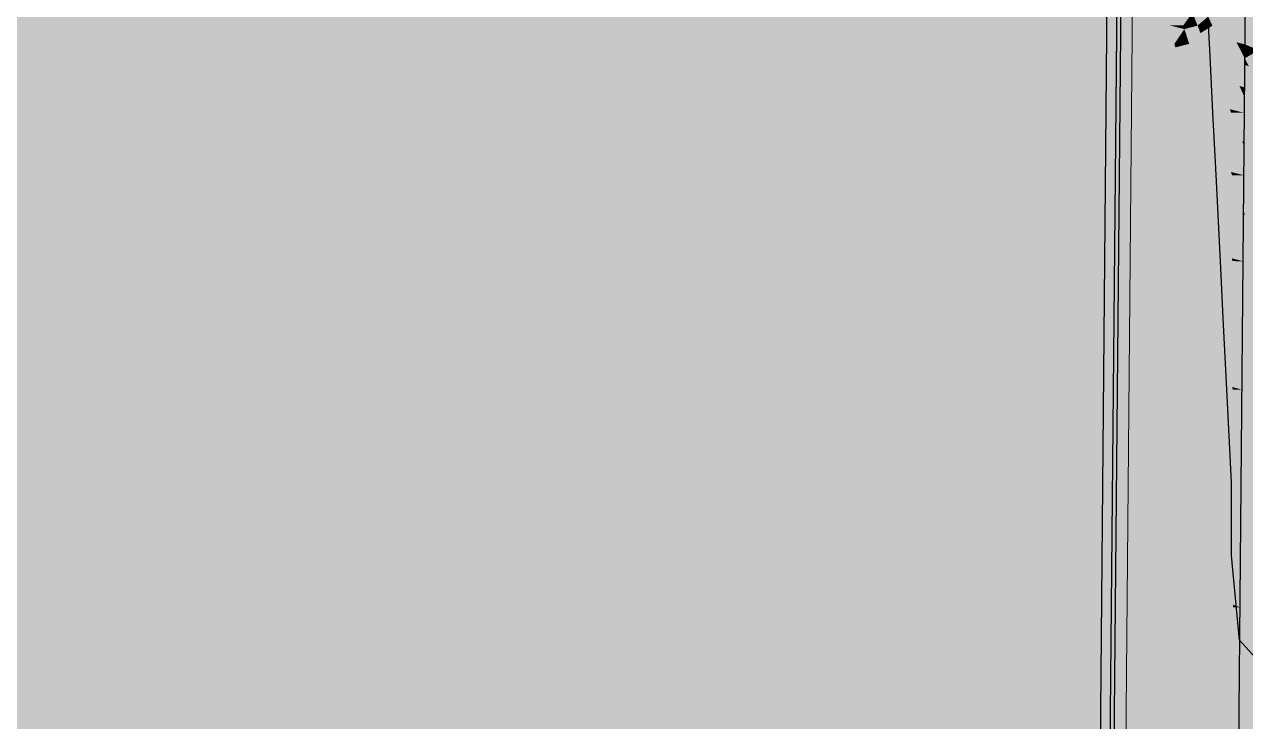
# Model space of a CAD drawing. Header units: millimetres. Extents: x 340454 to 342791, y 6993867 to 6995092.
# Drawn here: x 340814.656 to 340815.74, y 6994533.711 to 6994534.33 of the extents above; entities that cross this region are included whole.
import ezdxf

# ---------------------------------------------------------------- set-up
doc = ezdxf.new("R2010")
doc.units = ezdxf.units.MM
doc.header["$LTSCALE"] = 10
for name, color, linetype in [('A-MODELAGEM', 7, 'Continuous'), ('F-HZ-CORREDOR-FEAT', 2, 'Continuous'), ('Lotes', 7, 'Continuous'), ('T-HM-CURVA_INTERMEDIARIA', 45, 'Continuous'), ('TRAMA', 7, 'Continuous'), ('URB-Calçadas', 2, 'Continuous'), ('URB-Quadras', 3, 'Continuous')]:
    doc.layers.add(name, color=color, linetype=linetype)
doc.layers.add('LOTES OK', color=7, linetype='Continuous', lineweight=0)

msp = doc.modelspace()

# ---------------------------------------------------------------- hatches: boundary and pattern name
at = {"layer": 'TRAMA'}
h = msp.add_hatch(dxfattribs=at)
h.set_pattern_fill('MUDST', color=253, scale=0.04)
h.set_pattern_definition([(0, (337861.49948, 6993200.84802), (0.508, 0.254), [0.254, -0.254, 0, -0.254, 0, -0.254])])
edge = h.paths.add_edge_path()
edge.add_line((340812.2676, 6994549.5069), (340810.7556, 6994549.5069))
edge.add_line((340810.7556, 6994549.5069), (340818.8346, 6994540.2017))
edge.add_line((340818.8346, 6994540.2017), (340833.6341, 6994553.8488))
edge.add_arc((340833.3161, 6994554.3155), 0.5648, 232.744, 304.2724, ccw=False)
edge.add_line((340832.9742, 6994553.866), (340824.8278, 6994546.354))
edge.add_arc((340824.2678, 6994546.2808), 0.5648, 0, 7.4479, ccw=False)
edge.add_arc((340824.2678, 6994546.2808), 0.5648, 257.9123, 360, ccw=False)
edge.add_line((340824.1495, 6994545.7285), (340822.842, 6994544.5228))
edge.add_line((340822.842, 6994544.5228), (340822.8432, 6994544.5215))
edge.add_line((340822.8432, 6994544.5215), (340822.8151, 6994544.4948))
edge.add_line((340822.8151, 6994544.4948), (340822.8134, 6994544.4965))
edge.add_line((340822.8134, 6994544.4965), (340819.611, 6994541.5434))
edge.add_line((340819.611, 6994541.5434), (340812.2676, 6994549.5069))
edge = h.paths.add_edge_path()
edge.add_line((340810.7556, 6994549.5069), (340808.69, 6994549.5069))
edge.add_line((340808.69, 6994549.5069), (340809.0568, 6994532.6337))
edge.add_arc((340801.68, 6994549.8563), 18.7359, 293.18645, 310.88983)
edge.add_line((340813.9447, 6994535.6925), (340818.8346, 6994540.2017))
edge.add_line((340818.8346, 6994540.2017), (340810.7556, 6994549.5069))
edge = h.paths.add_edge_path(flags=16)
edge.add_arc((340817.0264, 6994539.5303), 0.5648, 0, 360)
h.paths.add_polyline_path([(340812.0309, 6994540.222), (340812.0411, 6994540.0435), (340812.0474, 6994540.0439), (340812.0493, 6994540.0103), (340812.0515, 6994539.971), (340812.0538, 6994539.9318), (340812.056, 6994539.8925), (340812.0583, 6994539.8532), (340812.0605, 6994539.8139), (340812.0628, 6994539.7747), (340812.0475, 6994539.7738), (340810.6688, 6994539.6947), (340810.6668, 6994539.7283), (340810.6646, 6994539.7676), (340810.6623, 6994539.8068), (340810.6601, 6994539.8461), (340810.6578, 6994539.8854), (340810.6556, 6994539.9247), (340810.6533, 6994539.9639), (340810.6493, 6994540.1428), (340810.6558, 6994540.1432), (340810.6881, 6994540.145), (340811.9924, 6994540.2152), (340811.9921, 6994540.2198)], flags=16)
h.paths.add_polyline_path([(340812.0295, 6994540.1327), (340812.0288, 6994540.1327), (340810.6609, 6994540.0542), (340810.6578, 6994540.108), (340812.0264, 6994540.1865)], flags=0)
edge = h.paths.add_edge_path(flags=16)
edge.add_arc((340817.0264, 6994539.5303), 0.5148, 0, 360)
h.paths.add_polyline_path([(340810.0959, 6994539.3247), (340810.0911, 6994539.3102), (340809.6564, 6994537.9994), (340809.6245, 6994538.01), (340809.5871, 6994538.0224), (340809.5498, 6994538.0348), (340809.5124, 6994538.0471), (340809.4751, 6994538.0595), (340809.4378, 6994538.0719), (340809.4004, 6994538.0843), (340809.2327, 6994538.1465), (340809.2449, 6994538.1834), (340809.6605, 6994539.4216), (340809.6561, 6994539.4231), (340809.6683, 6994539.46), (340809.838, 6994539.4037), (340809.84, 6994539.4096), (340809.8719, 6994539.399), (340809.9093, 6994539.3867), (340809.9466, 6994539.3743), (340809.9839, 6994539.3619), (340810.0213, 6994539.3495), (340810.0586, 6994539.3371)], flags=16)
h.paths.add_polyline_path([(340809.7508, 6994539.4258), (340809.3193, 6994538.1246), (340809.2682, 6994538.1416), (340809.6997, 6994539.4427)], flags=0)
h.paths.add_polyline_path([(340808.6036, 6994553.4803), (340808.637, 6994551.9471), (340810.7556, 6994549.5069), (340812.2676, 6994549.5069)])
h.paths.add_polyline_path([(340808.637, 6994551.9471), (340808.69, 6994549.5069), (340810.7556, 6994549.5069)], flags=17)
h.paths.add_polyline_path([(340830.4735, 6994551.8362), (340830.923, 6994551.3488), (340832.7043, 6994552.9914), (340832.2548, 6994553.4788)], flags=17)
h.paths.add_polyline_path([(340818.7637, 6994543.7578), (340820.9961, 6994541.3369), (340822.7774, 6994542.9795), (340820.545, 6994545.4004)], flags=17)
h.paths.add_polyline_path([(340814.2743, 6994536.8985), (340814.7238, 6994536.411), (340816.5051, 6994538.0536), (340816.0556, 6994538.5411)], flags=16)
h.paths.add_polyline_path([(340811.5195, 6994542.5796), (340817.1939, 6994542.394), (340813.2573, 6994542.5863), (340807.5399, 6994542.5863)])

# ---------------------------------------------------------------- linework, layer by layer
at = {"layer": 'A-MODELAGEM', "color": 11, "linetype": 'Continuous', "lineweight": -3}
for points in [[(340814.3251, 6994536.0628), (340812.8006, 6994533.4843), (340814.9601, 6994535.3128)], [(340815.6168, 6994534.5373), (340814.9601, 6994535.3128), (340812.8006, 6994533.4843)], [(340815.6168, 6994534.5373), (340817.8985, 6994533.6575), (340816.4115, 6994535.2701)], [(340815.6168, 6994534.5373), (340812.8006, 6994533.4843), (340813.4336, 6994532.6888)], [(340815.6168, 6994534.5373), (340813.4336, 6994532.6888), (340813.551, 6994532.5882)], [(340815.6168, 6994534.5373), (340813.551, 6994532.5882), (340813.6733, 6994532.4953)], [(340815.6168, 6994534.5373), (340813.6733, 6994532.4953), (340813.8001, 6994532.4104)], [(340815.6168, 6994534.5373), (340813.8001, 6994532.4104), (340813.9306, 6994532.3336)], [(340815.6168, 6994534.5373), (340813.9306, 6994532.3336), (340814.0644, 6994532.2651)], [(340815.6168, 6994534.5373), (340814.0644, 6994532.2651), (340814.1857, 6994532.2115)], [(340815.6168, 6994534.5373), (340814.1857, 6994532.2115), (340814.2009, 6994532.205)], [(340815.6168, 6994534.5373), (340814.2009, 6994532.205), (340814.3405, 6994532.155)], [(340815.6168, 6994534.5373), (340814.3405, 6994532.155), (340814.4815, 6994532.1137)], [(340815.6168, 6994534.5373), (340814.4815, 6994532.1137), (340814.6234, 6994532.0809)], [(340815.6168, 6994534.5373), (340814.6234, 6994532.0809), (340814.7656, 6994532.0564)], [(340815.6168, 6994534.5373), (340814.7656, 6994532.0564), (340814.9075, 6994532.0401)], [(340815.6168, 6994534.5373), (340814.9075, 6994532.0401), (340815.0486, 6994532.0317)], [(340815.6168, 6994534.5373), (340815.0486, 6994532.0317), (340815.1886, 6994532.0308)], [(340815.6168, 6994534.5373), (340815.1886, 6994532.0308), (340815.3269, 6994532.0373)], [(340815.6168, 6994534.5373), (340815.3269, 6994532.0373), (340815.4633, 6994532.0508)], [(340815.6168, 6994534.5373), (340815.4633, 6994532.0508), (340815.5973, 6994532.0711)], [(340815.6168, 6994534.5373), (340815.5973, 6994532.0711), (340815.7288, 6994532.0977)], [(340815.6168, 6994534.5373), (340817.0443, 6994532.8117), (340817.1295, 6994532.8968)], [(340815.6168, 6994534.5373), (340817.1295, 6994532.8968), (340817.8985, 6994533.6575)], [(340815.6168, 6994534.5373), (340816.9551, 6994532.7299), (340817.0443, 6994532.8117)], [(340815.6168, 6994534.5373), (340816.8621, 6994532.6514), (340816.9551, 6994532.7299)], [(340815.6168, 6994534.5373), (340816.7652, 6994532.5764), (340816.8621, 6994532.6514)], [(340815.6168, 6994534.5373), (340816.6645, 6994532.5052), (340816.7652, 6994532.5764)], [(340815.6168, 6994534.5373), (340816.5601, 6994532.4379), (340816.6645, 6994532.5052)], [(340815.6168, 6994534.5373), (340816.4518, 6994532.3748), (340816.5601, 6994532.4379)], [(340815.6168, 6994534.5373), (340816.3399, 6994532.3161), (340816.4518, 6994532.3748)], [(340815.6168, 6994534.5373), (340816.2244, 6994532.262), (340816.3399, 6994532.3161)], [(340815.6168, 6994534.5373), (340816.1054, 6994532.2128), (340816.2244, 6994532.262)], [(340815.6168, 6994534.5373), (340815.983, 6994532.1688), (340816.1054, 6994532.2128)], [(340815.6168, 6994534.5373), (340815.8574, 6994532.1304), (340815.983, 6994532.1688)], [(340815.6168, 6994534.5373), (340815.7288, 6994532.0977), (340815.8574, 6994532.1304)], [(340815.6845, 6994534.3292), (340815.6797, 6994534.3441), (340815.6723, 6994534.3293)], [(340815.6927, 6994534.3407), (340815.6797, 6994534.3441), (340815.6845, 6994534.3292)], [(340815.6972, 6994534.3291), (340815.6927, 6994534.3407), (340815.6845, 6994534.3292)], [(340815.7067, 6994534.3371), (340815.6927, 6994534.3407), (340815.6972, 6994534.3291)], [(340815.7104, 6994534.329), (340815.7067, 6994534.3371), (340815.6972, 6994534.3291)], [(340815.722, 6994534.3332), (340815.7067, 6994534.3371), (340815.7104, 6994534.329)], [(340815.7389, 6994534.3288), (340815.7302, 6994534.3436), (340815.722, 6994534.3332)], [(340815.7389, 6994534.3288), (340815.7395, 6994534.3435), (340815.7302, 6994534.3436)], [(340815.7394, 6994534.3287), (340815.7395, 6994534.3435), (340815.7389, 6994534.3288)], [(340815.7394, 6994534.3287), (340815.7467, 6994534.3405), (340815.7395, 6994534.3435)], [(340815.7603, 6994534.32), (340815.7467, 6994534.3405), (340815.7394, 6994534.3287)], [(340815.6767, 6994534.313), (340815.6723, 6994534.3293), (340815.6639, 6994534.3131)], [(340815.6856, 6994534.326), (340815.6723, 6994534.3293), (340815.6767, 6994534.313)], [(340815.6856, 6994534.326), (340815.6845, 6994534.3292), (340815.6723, 6994534.3293)], [(340815.6898, 6994534.3129), (340815.6856, 6994534.326), (340815.6767, 6994534.313)], [(340815.6972, 6994534.3291), (340815.6845, 6994534.3292), (340815.6856, 6994534.326)], [(340815.6998, 6994534.3224), (340815.6972, 6994534.3291), (340815.6856, 6994534.326)], [(340815.6998, 6994534.3224), (340815.6856, 6994534.326), (340815.6898, 6994534.3129)], [(340815.7104, 6994534.329), (340815.6972, 6994534.3291), (340815.6998, 6994534.3224)], [(340815.7151, 6994534.3185), (340815.7104, 6994534.329), (340815.6998, 6994534.3224)], [(340815.7243, 6994534.3288), (340815.722, 6994534.3332), (340815.7104, 6994534.329)], [(340815.7243, 6994534.3288), (340815.7104, 6994534.329), (340815.7151, 6994534.3185)], [(340815.7317, 6994534.3143), (340815.7243, 6994534.3288), (340815.7151, 6994534.3185)], [(340815.7389, 6994534.3288), (340815.722, 6994534.3332), (340815.7243, 6994534.3288)], [(340815.7394, 6994534.328), (340815.7243, 6994534.3288), (340815.7317, 6994534.3143)], [(340815.7389, 6994534.3287), (340815.7389, 6994534.3288), (340815.7243, 6994534.3288)], [(340815.7394, 6994534.328), (340815.7389, 6994534.3287), (340815.7243, 6994534.3288)], [(340815.7392, 6994534.3124), (340815.7394, 6994534.328), (340815.7317, 6994534.3143)], [(340815.7394, 6994534.3287), (340815.7389, 6994534.3288), (340815.7389, 6994534.3287)], [(340815.7394, 6994534.328), (340815.7394, 6994534.3287), (340815.7389, 6994534.3287)], [(340815.7515, 6994534.3073), (340815.7394, 6994534.328), (340815.7392, 6994534.3124)], [(340815.7603, 6994534.32), (340815.7394, 6994534.3287), (340815.7394, 6994534.328)], [(340815.7515, 6994534.3073), (340815.7603, 6994534.32), (340815.7394, 6994534.328)], [(340815.7035, 6994534.3127), (340815.6998, 6994534.3224), (340815.6898, 6994534.3129)], [(340815.7151, 6994534.3185), (340815.6998, 6994534.3224), (340815.7035, 6994534.3127)], [(340815.7177, 6994534.3126), (340815.7151, 6994534.3185), (340815.7035, 6994534.3127)], [(340815.7317, 6994534.3143), (340815.7151, 6994534.3185), (340815.7177, 6994534.3126)], [(340815.6677, 6994534.2951), (340815.6639, 6994534.3131), (340815.6542, 6994534.2952)], [(340815.6775, 6994534.3097), (340815.6639, 6994534.3131), (340815.6677, 6994534.2951)], [(340815.6775, 6994534.3097), (340815.6767, 6994534.313), (340815.6639, 6994534.3131)], [(340815.6815, 6994534.2949), (340815.6775, 6994534.3097), (340815.6677, 6994534.2951)], [(340815.6898, 6994534.3129), (340815.6767, 6994534.313), (340815.6775, 6994534.3097)], [(340815.692, 6994534.3061), (340815.6898, 6994534.3129), (340815.6775, 6994534.3097)], [(340815.692, 6994534.3061), (340815.6775, 6994534.3097), (340815.6815, 6994534.2949)], [(340815.6957, 6994534.2948), (340815.692, 6994534.3061), (340815.6815, 6994534.2949)], [(340815.7035, 6994534.3127), (340815.6898, 6994534.3129), (340815.692, 6994534.3061)], [(340815.7075, 6994534.3023), (340815.7035, 6994534.3127), (340815.692, 6994534.3061)], [(340815.7075, 6994534.3023), (340815.692, 6994534.3061), (340815.6957, 6994534.2948)], [(340815.7177, 6994534.3126), (340815.7035, 6994534.3127), (340815.7075, 6994534.3023)], [(340815.7242, 6994534.2981), (340815.7177, 6994534.3126), (340815.7075, 6994534.3023)], [(340815.7327, 6994534.3125), (340815.7317, 6994534.3143), (340815.7177, 6994534.3126)], [(340815.7327, 6994534.3125), (340815.7177, 6994534.3126), (340815.7242, 6994534.2981)], [(340815.7391, 6994534.3), (340815.7327, 6994534.3125), (340815.7242, 6994534.2981)], [(340815.7392, 6994534.3124), (340815.7317, 6994534.3143), (340815.7327, 6994534.3125)], [(340815.7391, 6994534.3), (340815.7392, 6994534.3124), (340815.7327, 6994534.3125)], [(340815.7515, 6994534.3073), (340815.7392, 6994534.3124), (340815.7391, 6994534.3)], [(340815.7428, 6994534.2929), (340815.7515, 6994534.3073), (340815.7391, 6994534.3)], [(340815.6573, 6994534.2751), (340815.6542, 6994534.2952), (340815.643, 6994534.2752)], [(340815.6684, 6994534.2917), (340815.6542, 6994534.2952), (340815.6573, 6994534.2751)], [(340815.6684, 6994534.2917), (340815.6677, 6994534.2951), (340815.6542, 6994534.2952)], [(340815.6815, 6994534.2949), (340815.6677, 6994534.2951), (340815.6684, 6994534.2917)], [(340815.6833, 6994534.288), (340815.6815, 6994534.2949), (340815.6684, 6994534.2917)], [(340815.6957, 6994534.2948), (340815.6815, 6994534.2949), (340815.6833, 6994534.288)], [(340815.6992, 6994534.2841), (340815.6957, 6994534.2948), (340815.6833, 6994534.288)], [(340815.7105, 6994534.2947), (340815.7075, 6994534.3023), (340815.6957, 6994534.2948)], [(340815.7105, 6994534.2947), (340815.6957, 6994534.2948), (340815.6992, 6994534.2841)], [(340815.7161, 6994534.2799), (340815.7105, 6994534.2947), (340815.6992, 6994534.2841)], [(340815.7242, 6994534.2981), (340815.7075, 6994534.3023), (340815.7105, 6994534.2947)], [(340815.7258, 6994534.2945), (340815.7242, 6994534.2981), (340815.7105, 6994534.2947)], [(340815.7258, 6994534.2945), (340815.7105, 6994534.2947), (340815.7161, 6994534.2799)], [(340815.7344, 6994534.2754), (340815.7258, 6994534.2945), (340815.7161, 6994534.2799)], [(340815.7391, 6994534.2944), (340815.7391, 6994534.3), (340815.7242, 6994534.2981)], [(340815.7391, 6994534.2944), (340815.7242, 6994534.2981), (340815.7258, 6994534.2945)], [(340815.7344, 6994534.2754), (340815.7391, 6994534.2944), (340815.7258, 6994534.2945)], [(340815.7389, 6994534.2743), (340815.7391, 6994534.2944), (340815.7344, 6994534.2754)], [(340815.7389, 6994534.2743), (340815.7428, 6994534.2929), (340815.7391, 6994534.2944)], [(340815.7428, 6994534.2929), (340815.7391, 6994534.3), (340815.7391, 6994534.2944)], [(340815.6719, 6994534.275), (340815.6684, 6994534.2917), (340815.6573, 6994534.2751)], [(340815.6833, 6994534.288), (340815.6684, 6994534.2917), (340815.6719, 6994534.275)], [(340815.6869, 6994534.2748), (340815.6833, 6994534.288), (340815.6719, 6994534.275)], [(340815.6992, 6994534.2841), (340815.6833, 6994534.288), (340815.6869, 6994534.2748)], [(340815.7023, 6994534.2747), (340815.6992, 6994534.2841), (340815.6869, 6994534.2748)], [(340815.7161, 6994534.2799), (340815.6992, 6994534.2841), (340815.7023, 6994534.2747)], [(340815.756, 6994534.2673), (340815.7428, 6994534.2929), (340815.7389, 6994534.2743)], [(340815.6452, 6994534.2526), (340815.643, 6994534.2752), (340815.6298, 6994534.2527)], [(340815.6579, 6994534.2716), (340815.643, 6994534.2752), (340815.6452, 6994534.2526)], [(340815.6579, 6994534.2716), (340815.6573, 6994534.2751), (340815.643, 6994534.2752)], [(340815.6608, 6994534.2524), (340815.6579, 6994534.2716), (340815.6452, 6994534.2526)], [(340815.6719, 6994534.275), (340815.6573, 6994534.2751), (340815.6579, 6994534.2716)], [(340815.6734, 6994534.2677), (340815.6719, 6994534.275), (340815.6579, 6994534.2716)], [(340815.6734, 6994534.2677), (340815.6579, 6994534.2716), (340815.6608, 6994534.2524)], [(340815.6869, 6994534.2748), (340815.6719, 6994534.275), (340815.6734, 6994534.2677)], [(340815.6898, 6994534.2637), (340815.6869, 6994534.2748), (340815.6734, 6994534.2677)], [(340815.7023, 6994534.2747), (340815.6869, 6994534.2748), (340815.6898, 6994534.2637)], [(340815.7072, 6994534.2595), (340815.7023, 6994534.2747), (340815.6898, 6994534.2637)], [(340815.7182, 6994534.2745), (340815.7161, 6994534.2799), (340815.7023, 6994534.2747)], [(340815.7182, 6994534.2745), (340815.7023, 6994534.2747), (340815.7072, 6994534.2595)], [(340815.7258, 6994534.2549), (340815.7182, 6994534.2745), (340815.7072, 6994534.2595)], [(340815.7344, 6994534.2754), (340815.7161, 6994534.2799), (340815.7182, 6994534.2745)], [(340815.7349, 6994534.2744), (340815.7344, 6994534.2754), (340815.7182, 6994534.2745)], [(340815.7349, 6994534.2744), (340815.7182, 6994534.2745), (340815.7258, 6994534.2549)], [(340815.7388, 6994534.2657), (340815.7349, 6994534.2744), (340815.7258, 6994534.2549)], [(340815.7389, 6994534.2743), (340815.7344, 6994534.2754), (340815.7349, 6994534.2744)], [(340815.7388, 6994534.2657), (340815.7389, 6994534.2743), (340815.7349, 6994534.2744)], [(340815.756, 6994534.2673), (340815.7389, 6994534.2743), (340815.7388, 6994534.2657)], [(340815.6767, 6994534.2523), (340815.6734, 6994534.2677), (340815.6608, 6994534.2524)], [(340815.6898, 6994534.2637), (340815.6734, 6994534.2677), (340815.6767, 6994534.2523)], [(340815.6929, 6994534.2522), (340815.6898, 6994534.2637), (340815.6767, 6994534.2523)], [(340815.7072, 6994534.2595), (340815.6898, 6994534.2637), (340815.6929, 6994534.2522)], [(340815.7387, 6994534.2517), (340815.7388, 6994534.2657), (340815.7258, 6994534.2549)], [(340815.7465, 6994534.2485), (340815.7388, 6994534.2657), (340815.7387, 6994534.2517)], [(340815.7465, 6994534.2485), (340815.756, 6994534.2673), (340815.7388, 6994534.2657)], [(340815.631, 6994534.227), (340815.6298, 6994534.2527), (340815.6143, 6994534.2271)], [(340815.6456, 6994534.2488), (340815.6298, 6994534.2527), (340815.631, 6994534.227)], [(340815.6456, 6994534.2488), (340815.6452, 6994534.2526), (340815.6298, 6994534.2527)], [(340815.6608, 6994534.2524), (340815.6452, 6994534.2526), (340815.6456, 6994534.2488)], [(340815.662, 6994534.2448), (340815.6608, 6994534.2524), (340815.6456, 6994534.2488)], [(340815.6767, 6994534.2523), (340815.6608, 6994534.2524), (340815.662, 6994534.2448)], [(340815.6791, 6994534.2406), (340815.6767, 6994534.2523), (340815.662, 6994534.2448)], [(340815.6929, 6994534.2522), (340815.6767, 6994534.2523), (340815.6791, 6994534.2406)], [(340815.6972, 6994534.2361), (340815.6929, 6994534.2522), (340815.6791, 6994534.2406)], [(340815.7097, 6994534.252), (340815.7072, 6994534.2595), (340815.6929, 6994534.2522)], [(340815.7097, 6994534.252), (340815.6929, 6994534.2522), (340815.6972, 6994534.2361)], [(340815.7164, 6994534.2314), (340815.7097, 6994534.252), (340815.6972, 6994534.2361)], [(340815.7258, 6994534.2549), (340815.7072, 6994534.2595), (340815.7097, 6994534.252)], [(340815.727, 6994534.2518), (340815.7258, 6994534.2549), (340815.7097, 6994534.252)], [(340815.727, 6994534.2518), (340815.7097, 6994534.252), (340815.7164, 6994534.2314)], [(340815.7368, 6994534.2264), (340815.727, 6994534.2518), (340815.7164, 6994534.2314)], [(340815.7387, 6994534.2517), (340815.7258, 6994534.2549), (340815.727, 6994534.2518)], [(340815.7368, 6994534.2264), (340815.7387, 6994534.2517), (340815.727, 6994534.2518)], [(340815.7385, 6994534.226), (340815.7387, 6994534.2517), (340815.7368, 6994534.2264)], [(340815.7385, 6994534.226), (340815.7465, 6994534.2485), (340815.7387, 6994534.2517)], [(340815.6478, 6994534.2268), (340815.6456, 6994534.2488), (340815.631, 6994534.227)], [(340815.662, 6994534.2448), (340815.6456, 6994534.2488), (340815.6478, 6994534.2268)], [(340815.6648, 6994534.2266), (340815.662, 6994534.2448), (340815.6478, 6994534.2268)], [(340815.6791, 6994534.2406), (340815.662, 6994534.2448), (340815.6648, 6994534.2266)], [(340815.6821, 6994534.2265), (340815.6791, 6994534.2406), (340815.6648, 6994534.2266)], [(340815.6972, 6994534.2361), (340815.6791, 6994534.2406), (340815.6821, 6994534.2265)], [(340815.7608, 6994534.2168), (340815.7465, 6994534.2485), (340815.7385, 6994534.226)], [(340815.6998, 6994534.2263), (340815.6972, 6994534.2361), (340815.6821, 6994534.2265)], [(340815.7164, 6994534.2314), (340815.6972, 6994534.2361), (340815.6998, 6994534.2263)], [(340815.7181, 6994534.2262), (340815.7164, 6994534.2314), (340815.6998, 6994534.2263)], [(340815.7368, 6994534.2264), (340815.7164, 6994534.2314), (340815.7181, 6994534.2262)], [(340815.6141, 6994534.1974), (340815.6143, 6994534.2271), (340815.5958, 6994534.1975)], [(340815.6312, 6994534.2229), (340815.6143, 6994534.2271), (340815.6141, 6994534.1974)], [(340815.6324, 6994534.1972), (340815.6312, 6994534.2229), (340815.6141, 6994534.1974)], [(340815.6312, 6994534.2229), (340815.631, 6994534.227), (340815.6143, 6994534.2271)], [(340815.6478, 6994534.2268), (340815.631, 6994534.227), (340815.6312, 6994534.2229)], [(340815.6486, 6994534.2186), (340815.6478, 6994534.2268), (340815.6312, 6994534.2229)], [(340815.6486, 6994534.2186), (340815.6312, 6994534.2229), (340815.6324, 6994534.1972)], [(340815.6508, 6994534.197), (340815.6486, 6994534.2186), (340815.6324, 6994534.1972)], [(340815.6648, 6994534.2266), (340815.6478, 6994534.2268), (340815.6486, 6994534.2186)], [(340815.6668, 6994534.214), (340815.6648, 6994534.2266), (340815.6486, 6994534.2186)], [(340815.6668, 6994534.214), (340815.6486, 6994534.2186), (340815.6508, 6994534.197)], [(340815.6821, 6994534.2265), (340815.6648, 6994534.2266), (340815.6668, 6994534.214)], [(340815.6857, 6994534.2093), (340815.6821, 6994534.2265), (340815.6668, 6994534.214)], [(340815.6998, 6994534.2263), (340815.6821, 6994534.2265), (340815.6857, 6994534.2093)], [(340815.7057, 6994534.2043), (340815.6998, 6994534.2263), (340815.6857, 6994534.2093)], [(340815.7181, 6994534.2262), (340815.6998, 6994534.2263), (340815.7057, 6994534.2043)], [(340815.7269, 6994534.1991), (340815.7181, 6994534.2262), (340815.7057, 6994534.2043)], [(340815.737, 6994534.226), (340815.7368, 6994534.2264), (340815.7181, 6994534.2262)], [(340815.7384, 6994534.2223), (340815.7181, 6994534.2262), (340815.7269, 6994534.1991)], [(340815.7384, 6994534.2223), (340815.737, 6994534.226), (340815.7181, 6994534.2262)], [(340815.7382, 6994534.1963), (340815.7384, 6994534.2223), (340815.7269, 6994534.1991)], [(340815.7385, 6994534.226), (340815.7368, 6994534.2264), (340815.737, 6994534.226)], [(340815.7384, 6994534.2223), (340815.7385, 6994534.226), (340815.737, 6994534.226)], [(340815.7504, 6994534.1913), (340815.7384, 6994534.2223), (340815.7382, 6994534.1963)], [(340815.7608, 6994534.2168), (340815.7385, 6994534.226), (340815.7384, 6994534.2223)], [(340815.7504, 6994534.1913), (340815.7608, 6994534.2168), (340815.7384, 6994534.2223)], [(340815.6694, 6994534.1969), (340815.6668, 6994534.214), (340815.6508, 6994534.197)], [(340815.6857, 6994534.2093), (340815.6668, 6994534.214), (340815.6694, 6994534.1969)], [(340815.6884, 6994534.1967), (340815.6857, 6994534.2093), (340815.6694, 6994534.1969)], [(340815.7057, 6994534.2043), (340815.6857, 6994534.2093), (340815.6884, 6994534.1967)], [(340815.5936, 6994534.1627), (340815.5958, 6994534.1975), (340815.5734, 6994534.1629)], [(340815.6141, 6994534.1929), (340815.5958, 6994534.1975), (340815.5936, 6994534.1627)], [(340815.6141, 6994534.1929), (340815.6141, 6994534.1974), (340815.5958, 6994534.1975)], [(340815.6324, 6994534.1972), (340815.6141, 6994534.1974), (340815.6141, 6994534.1929)], [(340815.6328, 6994534.1881), (340815.6324, 6994534.1972), (340815.6141, 6994534.1929)], [(340815.6508, 6994534.197), (340815.6324, 6994534.1972), (340815.6328, 6994534.1881)], [(340815.6522, 6994534.1832), (340815.6508, 6994534.197), (340815.6328, 6994534.1881)], [(340815.6694, 6994534.1969), (340815.6508, 6994534.197), (340815.6522, 6994534.1832)], [(340815.6723, 6994534.1781), (340815.6694, 6994534.1969), (340815.6522, 6994534.1832)], [(340815.6884, 6994534.1967), (340815.6694, 6994534.1969), (340815.6723, 6994534.1781)], [(340815.6934, 6994534.1727), (340815.6884, 6994534.1967), (340815.6723, 6994534.1781)], [(340815.7078, 6994534.1965), (340815.7057, 6994534.2043), (340815.6884, 6994534.1967)], [(340815.7078, 6994534.1965), (340815.6884, 6994534.1967), (340815.6934, 6994534.1727)], [(340815.7156, 6994534.1671), (340815.7078, 6994534.1965), (340815.6934, 6994534.1727)], [(340815.7269, 6994534.1991), (340815.7057, 6994534.2043), (340815.7078, 6994534.1965)], [(340815.7278, 6994534.1963), (340815.7269, 6994534.1991), (340815.7078, 6994534.1965)], [(340815.7156, 6994534.1671), (340815.7278, 6994534.1963), (340815.7078, 6994534.1965)], [(340815.7379, 6994534.1652), (340815.7278, 6994534.1963), (340815.7156, 6994534.1671)], [(340815.7382, 6994534.1963), (340815.7269, 6994534.1991), (340815.7278, 6994534.1963)], [(340815.7379, 6994534.1652), (340815.7382, 6994534.1963), (340815.7278, 6994534.1963)], [(340815.7379, 6994534.1652), (340815.7504, 6994534.1913), (340815.7382, 6994534.1963)], [(340815.6138, 6994534.1625), (340815.6141, 6994534.1929), (340815.5936, 6994534.1627)], [(340815.6328, 6994534.1881), (340815.6141, 6994534.1929), (340815.6138, 6994534.1625)], [(340815.634, 6994534.1624), (340815.6328, 6994534.1881), (340815.6138, 6994534.1625)], [(340815.6522, 6994534.1832), (340815.6328, 6994534.1881), (340815.634, 6994534.1624)], [(340815.7664, 6994534.1498), (340815.7504, 6994534.1913), (340815.7379, 6994534.1652)], [(340815.6543, 6994534.1622), (340815.6522, 6994534.1832), (340815.634, 6994534.1624)], [(340815.6723, 6994534.1781), (340815.6522, 6994534.1832), (340815.6543, 6994534.1622)], [(340815.6748, 6994534.162), (340815.6723, 6994534.1781), (340815.6543, 6994534.1622)], [(340815.6934, 6994534.1727), (340815.6723, 6994534.1781), (340815.6748, 6994534.162)], [(340815.6957, 6994534.1618), (340815.6934, 6994534.1727), (340815.6748, 6994534.162)], [(340815.7156, 6994534.1671), (340815.6934, 6994534.1727), (340815.6957, 6994534.1618)], [(340815.7171, 6994534.1616), (340815.7156, 6994534.1671), (340815.6957, 6994534.1618)], [(340815.7379, 6994534.1614), (340815.7156, 6994534.1671), (340815.7171, 6994534.1616)], [(340815.7379, 6994534.1614), (340815.7379, 6994534.1652), (340815.7156, 6994534.1671)], [(340815.7393, 6994534.1608), (340815.7379, 6994534.1652), (340815.7379, 6994534.1614)], [(340815.7664, 6994534.1498), (340815.7379, 6994534.1652), (340815.7393, 6994534.1608)], [(340815.5685, 6994534.1214), (340815.5734, 6994534.1629), (340815.5458, 6994534.1216)], [(340815.5933, 6994534.1577), (340815.5734, 6994534.1629), (340815.5685, 6994534.1214)], [(340815.5911, 6994534.1212), (340815.5933, 6994534.1577), (340815.5685, 6994534.1214)], [(340815.5933, 6994534.1577), (340815.5936, 6994534.1627), (340815.5734, 6994534.1629)], [(340815.6137, 6994534.1523), (340815.5933, 6994534.1577), (340815.5911, 6994534.1212)], [(340815.6135, 6994534.121), (340815.6137, 6994534.1523), (340815.5911, 6994534.1212)], [(340815.6138, 6994534.1625), (340815.5936, 6994534.1627), (340815.5933, 6994534.1577)], [(340815.6137, 6994534.1523), (340815.6138, 6994534.1625), (340815.5933, 6994534.1577)], [(340815.6347, 6994534.1468), (340815.6137, 6994534.1523), (340815.6135, 6994534.121)], [(340815.634, 6994534.1624), (340815.6138, 6994534.1625), (340815.6137, 6994534.1523)], [(340815.6347, 6994534.1468), (340815.634, 6994534.1624), (340815.6137, 6994534.1523)], [(340815.6543, 6994534.1622), (340815.634, 6994534.1624), (340815.6347, 6994534.1468)], [(340815.6564, 6994534.1411), (340815.6543, 6994534.1622), (340815.6347, 6994534.1468)], [(340815.6748, 6994534.162), (340815.6543, 6994534.1622), (340815.6564, 6994534.1411)], [(340815.6789, 6994534.1352), (340815.6748, 6994534.162), (340815.6564, 6994534.1411)], [(340815.6957, 6994534.1618), (340815.6748, 6994534.162), (340815.6789, 6994534.1352)], [(340815.7026, 6994534.129), (340815.6957, 6994534.1618), (340815.6789, 6994534.1352)], [(340815.7026, 6994534.129), (340815.7171, 6994534.1616), (340815.6957, 6994534.1618)], [(340815.7276, 6994534.1225), (340815.7171, 6994534.1616), (340815.7026, 6994534.129)], [(340815.7276, 6994534.1225), (340815.7379, 6994534.1614), (340815.7171, 6994534.1616)], [(340815.7375, 6994534.1199), (340815.7379, 6994534.1614), (340815.7276, 6994534.1225)], [(340815.7375, 6994534.1199), (340815.7393, 6994534.1608), (340815.7379, 6994534.1614)], [(340815.755, 6994534.1128), (340815.7393, 6994534.1608), (340815.7375, 6994534.1199)], [(340815.755, 6994534.1128), (340815.7664, 6994534.1498), (340815.7393, 6994534.1608)], [(340815.6359, 6994534.1208), (340815.6347, 6994534.1468), (340815.6135, 6994534.121)], [(340815.6564, 6994534.1411), (340815.6347, 6994534.1468), (340815.6359, 6994534.1208)], [(340815.6584, 6994534.1206), (340815.6564, 6994534.1411), (340815.6359, 6994534.1208)], [(340815.6789, 6994534.1352), (340815.6564, 6994534.1411), (340815.6584, 6994534.1206)], [(340815.6812, 6994534.1204), (340815.6789, 6994534.1352), (340815.6584, 6994534.1206)], [(340815.7026, 6994534.129), (340815.6789, 6994534.1352), (340815.6812, 6994534.1204)], [(340815.5371, 6994534.0711), (340815.5458, 6994534.1216), (340815.5111, 6994534.0713)], [(340815.5627, 6994534.0708), (340815.5458, 6994534.1216), (340815.5371, 6994534.0711)], [(340815.5679, 6994534.1156), (340815.5685, 6994534.1214), (340815.5458, 6994534.1216)], [(340815.5627, 6994534.0708), (340815.5679, 6994534.1156), (340815.5458, 6994534.1216)], [(340815.5911, 6994534.1212), (340815.5685, 6994534.1214), (340815.5679, 6994534.1156)], [(340815.5904, 6994534.1094), (340815.5911, 6994534.1212), (340815.5679, 6994534.1156)], [(340815.6135, 6994534.121), (340815.5911, 6994534.1212), (340815.5904, 6994534.1094)], [(340815.6133, 6994534.1031), (340815.6135, 6994534.121), (340815.5904, 6994534.1094)], [(340815.6359, 6994534.1208), (340815.6135, 6994534.121), (340815.6133, 6994534.1031)], [(340815.637, 6994534.0966), (340815.6359, 6994534.1208), (340815.6133, 6994534.1031)], [(340815.6584, 6994534.1206), (340815.6359, 6994534.1208), (340815.637, 6994534.0966)], [(340815.6615, 6994534.0899), (340815.6584, 6994534.1206), (340815.637, 6994534.0966)], [(340815.6812, 6994534.1204), (340815.6584, 6994534.1206), (340815.6615, 6994534.0899)], [(340815.687, 6994534.0829), (340815.6812, 6994534.1204), (340815.6615, 6994534.0899)], [(340815.7045, 6994534.1202), (340815.7026, 6994534.129), (340815.6812, 6994534.1204)], [(340815.687, 6994534.0829), (340815.7045, 6994534.1202), (340815.6812, 6994534.1204)], [(340815.7138, 6994534.0756), (340815.7045, 6994534.1202), (340815.687, 6994534.0829)], [(340815.7276, 6994534.1225), (340815.7026, 6994534.129), (340815.7045, 6994534.1202)], [(340815.7282, 6994534.12), (340815.7276, 6994534.1225), (340815.7045, 6994534.1202)], [(340815.7138, 6994534.0756), (340815.7282, 6994534.12), (340815.7045, 6994534.1202)], [(340815.7372, 6994534.0864), (340815.7282, 6994534.12), (340815.7138, 6994534.0756)], [(340815.7375, 6994534.1199), (340815.7276, 6994534.1225), (340815.7282, 6994534.12)], [(340815.7372, 6994534.0864), (340815.7375, 6994534.1199), (340815.7282, 6994534.12)], [(340815.7372, 6994534.0864), (340815.755, 6994534.1128), (340815.7375, 6994534.1199)], [(340815.5904, 6994534.1094), (340815.5679, 6994534.1156), (340815.5627, 6994534.0708)], [(340815.588, 6994534.0706), (340815.5904, 6994534.1094), (340815.5627, 6994534.0708)], [(340815.6133, 6994534.1031), (340815.5904, 6994534.1094), (340815.588, 6994534.0706)], [(340815.774, 6994534.0545), (340815.755, 6994534.1128), (340815.7372, 6994534.0864)], [(340815.6131, 6994534.0704), (340815.6133, 6994534.1031), (340815.588, 6994534.0706)], [(340815.637, 6994534.0966), (340815.6133, 6994534.1031), (340815.6131, 6994534.0704)], [(340815.6382, 6994534.0701), (340815.637, 6994534.0966), (340815.6131, 6994534.0704)], [(340815.6615, 6994534.0899), (340815.637, 6994534.0966), (340815.6382, 6994534.0701)], [(340815.6635, 6994534.0699), (340815.6615, 6994534.0899), (340815.6382, 6994534.0701)], [(340815.687, 6994534.0829), (340815.6615, 6994534.0899), (340815.6635, 6994534.0699)], [(340815.6891, 6994534.0697), (340815.687, 6994534.0829), (340815.6635, 6994534.0699)], [(340815.7138, 6994534.0756), (340815.687, 6994534.0829), (340815.6891, 6994534.0697)], [(340815.737, 6994534.0692), (340815.7372, 6994534.0864), (340815.7138, 6994534.0756)], [(340815.7423, 6994534.0671), (340815.7372, 6994534.0864), (340815.737, 6994534.0692)], [(340815.774, 6994534.0545), (340815.7372, 6994534.0864), (340815.7423, 6994534.0671)], [(340815.4968, 6994534.008), (340815.5111, 6994534.0713), (340815.4665, 6994534.0083)], [(340815.5263, 6994534.0078), (340815.5111, 6994534.0713), (340815.4968, 6994534.008)], [(340815.5359, 6994534.0641), (340815.5371, 6994534.0711), (340815.5111, 6994534.0713)], [(340815.5263, 6994534.0078), (340815.5359, 6994534.0641), (340815.5111, 6994534.0713)], [(340815.5627, 6994534.0708), (340815.5371, 6994534.0711), (340815.5359, 6994534.0641)], [(340815.5611, 6994534.0568), (340815.5627, 6994534.0708), (340815.5359, 6994534.0641)], [(340815.588, 6994534.0706), (340815.5627, 6994534.0708), (340815.5611, 6994534.0568)], [(340815.5866, 6994534.0494), (340815.588, 6994534.0706), (340815.5611, 6994534.0568)], [(340815.6131, 6994534.0704), (340815.588, 6994534.0706), (340815.5866, 6994534.0494)], [(340815.6129, 6994534.0417), (340815.6131, 6994534.0704), (340815.5866, 6994534.0494)], [(340815.6382, 6994534.0701), (340815.6131, 6994534.0704), (340815.6129, 6994534.0417)], [(340815.6399, 6994534.0339), (340815.6382, 6994534.0701), (340815.6129, 6994534.0417)], [(340815.6635, 6994534.0699), (340815.6382, 6994534.0701), (340815.6399, 6994534.0339)], [(340815.6679, 6994534.0258), (340815.6635, 6994534.0699), (340815.6399, 6994534.0339)], [(340815.6679, 6994534.0258), (340815.6891, 6994534.0697), (340815.6635, 6994534.0699)], [(340815.6972, 6994534.0173), (340815.6891, 6994534.0697), (340815.6679, 6994534.0258)], [(340815.7151, 6994534.0694), (340815.7138, 6994534.0756), (340815.6891, 6994534.0697)], [(340815.6972, 6994534.0173), (340815.7151, 6994534.0694), (340815.6891, 6994534.0697)], [(340815.728, 6994534.0083), (340815.7151, 6994534.0694), (340815.6972, 6994534.0173)], [(340815.737, 6994534.0692), (340815.7138, 6994534.0756), (340815.7151, 6994534.0694)], [(340815.728, 6994534.0083), (340815.737, 6994534.0692), (340815.7151, 6994534.0694)], [(340815.7365, 6994534.0059), (340815.737, 6994534.0692), (340815.728, 6994534.0083)], [(340815.7365, 6994534.0059), (340815.7423, 6994534.0671), (340815.737, 6994534.0692)], [(340815.7613, 6994533.996), (340815.7423, 6994534.0671), (340815.7365, 6994534.0059)], [(340815.5611, 6994534.0568), (340815.5359, 6994534.0641), (340815.5263, 6994534.0078)], [(340815.5553, 6994534.0075), (340815.5611, 6994534.0568), (340815.5263, 6994534.0078)], [(340815.5866, 6994534.0494), (340815.5611, 6994534.0568), (340815.5553, 6994534.0075)], [(340815.584, 6994534.0072), (340815.5866, 6994534.0494), (340815.5553, 6994534.0075)], [(340815.6129, 6994534.0417), (340815.5866, 6994534.0494), (340815.584, 6994534.0072)], [(340815.6126, 6994534.007), (340815.6129, 6994534.0417), (340815.584, 6994534.0072)], [(340815.6399, 6994534.0339), (340815.6129, 6994534.0417), (340815.6126, 6994534.007)], [(340815.6411, 6994534.0067), (340815.6399, 6994534.0339), (340815.6126, 6994534.007)], [(340815.6679, 6994534.0258), (340815.6399, 6994534.0339), (340815.6411, 6994534.0067)], [(340815.6698, 6994534.0065), (340815.6679, 6994534.0258), (340815.6411, 6994534.0067)], [(340815.6972, 6994534.0173), (340815.6679, 6994534.0258), (340815.6698, 6994534.0065)], [(340815.6989, 6994534.0062), (340815.6972, 6994534.0173), (340815.6698, 6994534.0065)], [(340815.728, 6994534.0083), (340815.6972, 6994534.0173), (340815.6989, 6994534.0062)], [(340815.4433, 6994533.9265), (340815.4665, 6994534.0083), (340815.4073, 6994533.9268)], [(340815.4782, 6994533.9261), (340815.4665, 6994534.0083), (340815.4433, 6994533.9265)], [(340815.4948, 6994533.9994), (340815.4968, 6994534.008), (340815.4665, 6994534.0083)], [(340815.4782, 6994533.9261), (340815.4948, 6994533.9994), (340815.4665, 6994534.0083)], [(340815.5234, 6994533.9905), (340815.4968, 6994534.008), (340815.4948, 6994533.9994)], [(340815.5234, 6994533.9905), (340815.5263, 6994534.0078), (340815.4968, 6994534.008)], [(340815.5553, 6994534.0075), (340815.5263, 6994534.0078), (340815.5234, 6994533.9905)], [(340815.5523, 6994533.9814), (340815.5553, 6994534.0075), (340815.5234, 6994533.9905)], [(340815.584, 6994534.0072), (340815.5553, 6994534.0075), (340815.5523, 6994533.9814)], [(340815.5819, 6994533.9721), (340815.584, 6994534.0072), (340815.5523, 6994533.9814)], [(340815.6126, 6994534.007), (340815.584, 6994534.0072), (340815.5819, 6994533.9721)], [(340815.6122, 6994533.9626), (340815.6126, 6994534.007), (340815.5819, 6994533.9721)], [(340815.6411, 6994534.0067), (340815.6126, 6994534.007), (340815.6122, 6994533.9626)], [(340815.6436, 6994533.9527), (340815.6411, 6994534.0067), (340815.6122, 6994533.9626)], [(340815.6436, 6994533.9527), (340815.6698, 6994534.0065), (340815.6411, 6994534.0067)], [(340815.6762, 6994533.9425), (340815.6698, 6994534.0065), (340815.6436, 6994533.9527)], [(340815.6762, 6994533.9425), (340815.6989, 6994534.0062), (340815.6698, 6994534.0065)], [(340815.7104, 6994533.9318), (340815.6989, 6994534.0062), (340815.6762, 6994533.9425)], [(340815.7285, 6994534.0059), (340815.728, 6994534.0083), (340815.6989, 6994534.0062)], [(340815.7361, 6994533.9695), (340815.6989, 6994534.0062), (340815.7104, 6994533.9318)], [(340815.7361, 6994533.9695), (340815.7285, 6994534.0059), (340815.6989, 6994534.0062)], [(340815.7365, 6994534.0059), (340815.728, 6994534.0083), (340815.7285, 6994534.0059)], [(340815.7361, 6994533.9695), (340815.7365, 6994534.0059), (340815.7285, 6994534.0059)], [(340815.7361, 6994533.9695), (340815.7613, 6994533.996), (340815.7365, 6994534.0059)], [(340815.5123, 6994533.9258), (340815.4948, 6994533.9994), (340815.4782, 6994533.9261)], [(340815.5123, 6994533.9258), (340815.5234, 6994533.9905), (340815.4948, 6994533.9994)], [(340815.5523, 6994533.9814), (340815.5234, 6994533.9905), (340815.5123, 6994533.9258)], [(340815.7466, 6994533.9195), (340815.7613, 6994533.996), (340815.7361, 6994533.9695)], [(340815.5458, 6994533.9255), (340815.5523, 6994533.9814), (340815.5123, 6994533.9258)], [(340815.5819, 6994533.9721), (340815.5523, 6994533.9814), (340815.5458, 6994533.9255)], [(340815.579, 6994533.9252), (340815.5819, 6994533.9721), (340815.5458, 6994533.9255)], [(340815.6122, 6994533.9626), (340815.5819, 6994533.9721), (340815.579, 6994533.9252)], [(340815.7357, 6994533.9238), (340815.7361, 6994533.9695), (340815.7104, 6994533.9318)], [(340815.7466, 6994533.9195), (340815.7361, 6994533.9695), (340815.7357, 6994533.9238)], [(340815.6119, 6994533.9249), (340815.6122, 6994533.9626), (340815.579, 6994533.9252)], [(340815.6436, 6994533.9527), (340815.6122, 6994533.9626), (340815.6119, 6994533.9249)], [(340815.6449, 6994533.9246), (340815.6436, 6994533.9527), (340815.6119, 6994533.9249)], [(340815.6762, 6994533.9425), (340815.6436, 6994533.9527), (340815.6449, 6994533.9246)], [(340815.6781, 6994533.9243), (340815.6762, 6994533.9425), (340815.6449, 6994533.9246)], [(340815.7104, 6994533.9318), (340815.6762, 6994533.9425), (340815.6781, 6994533.9243)], [(340815.3693, 6994533.8161), (340815.4073, 6994533.9268), (340815.3253, 6994533.8165)], [(340815.4118, 6994533.8157), (340815.4073, 6994533.9268), (340815.3693, 6994533.8161)], [(340815.4401, 6994533.9154), (340815.4433, 6994533.9265), (340815.4073, 6994533.9268)], [(340815.4118, 6994533.8157), (340815.4401, 6994533.9154), (340815.4073, 6994533.9268)], [(340815.4731, 6994533.9039), (340815.4433, 6994533.9265), (340815.4401, 6994533.9154)], [(340815.4731, 6994533.9039), (340815.4782, 6994533.9261), (340815.4433, 6994533.9265)], [(340815.5066, 6994533.8922), (340815.4782, 6994533.9261), (340815.4731, 6994533.9039)], [(340815.5066, 6994533.8922), (340815.5123, 6994533.9258), (340815.4782, 6994533.9261)], [(340815.5458, 6994533.9255), (340815.5123, 6994533.9258), (340815.5066, 6994533.8922)], [(340815.5406, 6994533.8804), (340815.5458, 6994533.9255), (340815.5066, 6994533.8922)], [(340815.579, 6994533.9252), (340815.5458, 6994533.9255), (340815.5406, 6994533.8804)], [(340815.5755, 6994533.8682), (340815.579, 6994533.9252), (340815.5406, 6994533.8804)], [(340815.6119, 6994533.9249), (340815.579, 6994533.9252), (340815.5755, 6994533.8682)], [(340815.6114, 6994533.8557), (340815.6119, 6994533.9249), (340815.5755, 6994533.8682)], [(340815.6114, 6994533.8557), (340815.6449, 6994533.9246), (340815.6119, 6994533.9249)], [(340815.6487, 6994533.8427), (340815.6449, 6994533.9246), (340815.6114, 6994533.8557)], [(340815.6487, 6994533.8427), (340815.6781, 6994533.9243), (340815.6449, 6994533.9246)], [(340815.7116, 6994533.924), (340815.7104, 6994533.9318), (340815.6781, 6994533.9243)], [(340815.7357, 6994533.9238), (340815.7104, 6994533.9318), (340815.7116, 6994533.924)], [(340815.4531, 6994533.8153), (340815.4401, 6994533.9154), (340815.4118, 6994533.8157)], [(340815.4531, 6994533.8153), (340815.4731, 6994533.9039), (340815.4401, 6994533.9154)], [(340815.6876, 6994533.8292), (340815.6781, 6994533.9243), (340815.6487, 6994533.8427)], [(340815.6876, 6994533.8292), (340815.7116, 6994533.924), (340815.6781, 6994533.9243)], [(340815.7285, 6994533.815), (340815.7116, 6994533.924), (340815.6876, 6994533.8292)], [(340815.7285, 6994533.815), (340815.7357, 6994533.9238), (340815.7116, 6994533.924)], [(340815.7347, 6994533.8128), (340815.7357, 6994533.9238), (340815.7285, 6994533.815)], [(340815.7347, 6994533.8128), (340815.7466, 6994533.9195), (340815.7357, 6994533.9238)], [(340815.7721, 6994533.7985), (340815.7466, 6994533.9195), (340815.7347, 6994533.8128)], [(340815.4934, 6994533.815), (340815.4731, 6994533.9039), (340815.4531, 6994533.8153)], [(340815.4934, 6994533.815), (340815.5066, 6994533.8922), (340815.4731, 6994533.9039)], [(340815.5406, 6994533.8804), (340815.5066, 6994533.8922), (340815.4934, 6994533.815)], [(340815.533, 6994533.8146), (340815.5406, 6994533.8804), (340815.4934, 6994533.815)], [(340815.5755, 6994533.8682), (340815.5406, 6994533.8804), (340815.533, 6994533.8146)], [(340815.5721, 6994533.8143), (340815.5755, 6994533.8682), (340815.533, 6994533.8146)], [(340815.6114, 6994533.8557), (340815.5755, 6994533.8682), (340815.5721, 6994533.8143)], [(340815.6111, 6994533.8139), (340815.6114, 6994533.8557), (340815.5721, 6994533.8143)], [(340815.6487, 6994533.8427), (340815.6114, 6994533.8557), (340815.6111, 6994533.8139)], [(340815.65, 6994533.8136), (340815.6487, 6994533.8427), (340815.6111, 6994533.8139)], [(340815.6876, 6994533.8292), (340815.6487, 6994533.8427), (340815.65, 6994533.8136)], [(340815.6892, 6994533.8132), (340815.6876, 6994533.8292), (340815.65, 6994533.8136)], [(340815.7285, 6994533.815), (340815.6876, 6994533.8292), (340815.6892, 6994533.8132)], [(340815.261, 6994533.6575), (340815.3253, 6994533.8165), (340815.2049, 6994533.658)], [(340815.3147, 6994533.657), (340815.3253, 6994533.8165), (340815.261, 6994533.6575)], [(340815.3147, 6994533.657), (340815.3641, 6994533.8009), (340815.3253, 6994533.8165)], [(340815.3641, 6994533.8009), (340815.3693, 6994533.8161), (340815.3253, 6994533.8165)], [(340815.4032, 6994533.7853), (340815.3693, 6994533.8161), (340815.3641, 6994533.8009)], [(340815.4032, 6994533.7853), (340815.4118, 6994533.8157), (340815.3693, 6994533.8161)], [(340815.4427, 6994533.7695), (340815.4118, 6994533.8157), (340815.4032, 6994533.7853)], [(340815.4427, 6994533.7695), (340815.4531, 6994533.8153), (340815.4118, 6994533.8157)], [(340815.4829, 6994533.7534), (340815.4531, 6994533.8153), (340815.4427, 6994533.7695)], [(340815.4829, 6994533.7534), (340815.4934, 6994533.815), (340815.4531, 6994533.8153)], [(340815.533, 6994533.8146), (340815.4934, 6994533.815), (340815.4829, 6994533.7534)], [(340815.524, 6994533.737), (340815.533, 6994533.8146), (340815.4829, 6994533.7534)], [(340815.524, 6994533.737), (340815.5721, 6994533.8143), (340815.533, 6994533.8146)], [(340815.5663, 6994533.72), (340815.5721, 6994533.8143), (340815.524, 6994533.737)], [(340815.5663, 6994533.72), (340815.6111, 6994533.8139), (340815.5721, 6994533.8143)], [(340815.6102, 6994533.7024), (340815.6111, 6994533.8139), (340815.5663, 6994533.72)], [(340815.6102, 6994533.7024), (340815.65, 6994533.8136), (340815.6111, 6994533.8139)], [(340815.6559, 6994533.6841), (340815.65, 6994533.8136), (340815.6102, 6994533.7024)], [(340815.6559, 6994533.6841), (340815.6892, 6994533.8132), (340815.65, 6994533.8136)], [(340815.704, 6994533.6649), (340815.6892, 6994533.8132), (340815.6559, 6994533.6841)], [(340815.7288, 6994533.8128), (340815.7285, 6994533.815), (340815.6892, 6994533.8132)], [(340815.704, 6994533.6649), (340815.7344, 6994533.7767), (340815.6892, 6994533.8132)], [(340815.7344, 6994533.7767), (340815.7288, 6994533.8128), (340815.6892, 6994533.8132)], [(340815.7347, 6994533.8128), (340815.7285, 6994533.815), (340815.7288, 6994533.8128)], [(340815.7344, 6994533.7767), (340815.7347, 6994533.8128), (340815.7288, 6994533.8128)], [(340815.7344, 6994533.7767), (340815.7727, 6994533.7956), (340815.7347, 6994533.8128)], [(340815.7727, 6994533.7956), (340815.7721, 6994533.7985), (340815.7347, 6994533.8128)], [(340815.3666, 6994533.6565), (340815.3641, 6994533.8009), (340815.3147, 6994533.657)], [(340815.3666, 6994533.6565), (340815.4032, 6994533.7853), (340815.3641, 6994533.8009)], [(340815.755, 6994533.6436), (340815.7727, 6994533.7956), (340815.7344, 6994533.7767)], [(340815.417, 6994533.656), (340815.4032, 6994533.7853), (340815.3666, 6994533.6565)], [(340815.417, 6994533.656), (340815.4427, 6994533.7695), (340815.4032, 6994533.7853)], [(340815.7333, 6994533.6532), (340815.7344, 6994533.7767), (340815.704, 6994533.6649)], [(340815.755, 6994533.6436), (340815.7344, 6994533.7767), (340815.7333, 6994533.6532)], [(340815.4661, 6994533.6556), (340815.4427, 6994533.7695), (340815.417, 6994533.656)], [(340815.4661, 6994533.6556), (340815.4829, 6994533.7534), (340815.4427, 6994533.7695)], [(340815.524, 6994533.737), (340815.4829, 6994533.7534), (340815.4661, 6994533.6556)], [(340815.5145, 6994533.6552), (340815.524, 6994533.737), (340815.4661, 6994533.6556)], [(340815.5663, 6994533.72), (340815.524, 6994533.737), (340815.5145, 6994533.6552)], [(340815.5623, 6994533.6547), (340815.5663, 6994533.72), (340815.5145, 6994533.6552)], [(340815.6102, 6994533.7024), (340815.5663, 6994533.72), (340815.5623, 6994533.6547)]]:
    msp.add_solid(points, dxfattribs=at)
at = {"layer": 'F-HZ-CORREDOR-FEAT', "color": 2, "linetype": 'Continuous', "lineweight": -3}
msp.add_polyline3d([(340847.48, 6994544.4734, 723.417), (340846.1594, 6994545.8254, 723.5558), (340844.844, 6994547.1824, 723.6947), (340843.5338, 6994548.5444, 723.8335), (340842.2288, 6994549.9114, 723.9724), (340840.929, 6994551.2833, 724.1112), (340839.6344, 6994552.6602, 724.25), (340838.3451, 6994554.0421, 724.3889), (340838.3451, 6994554.0421, 724.3889), (340837.6863, 6994554.7522, 724.46), (340833.2972, 6994550.7033, 724.7594), (340815.741, 6994534.5077, 725.957), (340815.5398, 6994512.3191, 727.2746), (340843.3485, 6994540.3142, 723.916), (340847.48, 6994544.4734, 723.417)], dxfattribs=at)
at = {"layer": 'Lotes', "color": 253}
msp.add_line((340815.104, 6994477.7587), (340815.6186, 6994534.5156), dxfattribs=at)
at = {"layer": 'Lotes'}
msp.add_lwpolyline([(340814.8297, 6994465.8967, -0.329637), (340815.1129, 6994477.7903), (340815.6276, 6994534.5473), (340837.6919, 6994554.8934, -0.019549), (340816.0881, 6994580.1396, -0.011155), (340804.4536, 6994595.5903), (340780.2367, 6994577.2322), (340785.5971, 6994569.9693), (340782.252, 6994557.0798), (340779.0084, 6994544.5814), (340775.4334, 6994530.806), (340771.774, 6994516.7056), (340768.9477, 6994505.8152), (340765.6816, 6994493.2304), (340762.688, 6994481.6953), (340758.9881, 6994467.4387), (340754.7892, 6994451.2595), (340715.3822, 6994462.0823, -0.041301), (340714.8638, 6994460.5161), (340710.7491, 6994451.5191), (340803.3137, 6994425.2493), (340814.8297, 6994465.8967, -0.329637)], format="xyb", close=True, dxfattribs=at)
at = {"layer": 'Lotes', "color": 251, "true_color": 0x636466}
msp.add_lwpolyline([(340766.8922, 6994489.9332), (340765.0014, 6994490.5606, 0.222258), (340765.8138, 6994491.3276, -0.376615), (340794.3452, 6994505.8782, 0.336721), (340813.4744, 6994514.268), (340813.545, 6994533.4892, -0.694848), (340781.9965, 6994554.5462), (340782.4607, 6994557.8353), (340785.611, 6994569.974), (340787.7726, 6994570.39), (340784.1879, 6994556.5775, 0.789558), (340814.2785, 6994536.0199), (340815.631, 6994534.5465), (340815.449, 6994514.8498, -0.358674), (340793.9941, 6994504.4199, 0.387877)], format="xyb", close=True, dxfattribs=at)
at = {"layer": 'LOTES OK', "lineweight": 20}
msp.add_lwpolyline([(340847.6205, 6994544.4729, -0.007256), (340837.6919, 6994554.8934), (340815.6414, 6994534.5519), (340815.4376, 6994512.0743), (340847.6205, 6994544.4729, -0.008286)], format="xyb", close=True, dxfattribs=at)
at = {"layer": 'T-HM-CURVA_INTERMEDIARIA', "color": 45, "linetype": 'Continuous', "lineweight": -3, "elevation": 726, "flags": 128}
msp.add_lwpolyline([(340817.6303, 6994531.7995), (340817.3278, 6994532.1161), (340817.1748, 6994532.2761), (340817.0955, 6994532.3592), (340817.0161, 6994532.4422), (340816.8606, 6994532.605), (340816.589, 6994532.8892), (340816.3482, 6994533.1412), (340816.1865, 6994533.3104), (340816.0542, 6994533.4489), (340815.9504, 6994533.5576), (340815.8123, 6994533.6974), (340815.7344, 6994533.7835), (340815.7274, 6994533.8588), (340815.7274, 6994533.9239), (340815.7233, 6994534.006), (340815.7201, 6994534.0694), (340815.7175, 6994534.1201), (340815.7137, 6994534.1965), (340815.7109, 6994534.252), (340815.7084, 6994534.3021), (340815.7058, 6994534.3524)], dxfattribs=at)
at = {"layer": 'URB-Calçadas', "lineweight": 0}
msp.add_lwpolyline([(340947.0065, 6994560.7635, -0.090606), (340859.9118, 6994651.5115, 0.43018), (340849.1864, 6994653.3986), (340808.9804, 6994623.5669, 0.451105), (340807.6359, 6994613.6446, 0.090816), (340911.779, 6994506.658, 0.478228), (340922.1707, 6994508.3534), (340948.9543, 6994550.6713, 0.396473)], format="xyb", close=True, dxfattribs=at)
msp.add_lwpolyline([(340906.482, 6994496.9303, -0.090947), (340799.1113, 6994606.609, 0.475649), (340788.8447, 6994608.7223), (340739.9303, 6994572.5019, 0.267986), (340737.9382, 6994567.9152, -0.173456), (340714.4702, 6994467.4916, 0.151029)], format="xyb", dxfattribs=at)
at = {"layer": 'URB-Quadras', "color": 252, "lineweight": 0}
for points in [[(340912.9374, 6994508.2884, -0.090816), (340809.2969, 6994614.7586, -0.400356), (340810.47, 6994621.5592), (340850.6761, 6994651.3909, -0.43018), (340857.8263, 6994650.1328, 0.090606), (340945.5433, 6994558.7364, -0.396473), (340946.8418, 6994552.0083), (340920.0582, 6994509.6904, -0.42996)], [(340837.6919, 6994554.8934, -0.019549), (340816.0881, 6994580.1396, -0.011155), (340804.4536, 6994595.5903), (340780.2367, 6994577.2322), (340785.5971, 6994569.9693), (340782.252, 6994557.0798), (340779.0084, 6994544.5814), (340775.4334, 6994530.806), (340771.774, 6994516.7056), (340768.9477, 6994505.8152), (340765.6816, 6994493.2304), (340762.688, 6994481.6953), (340758.9881, 6994467.4387), (340754.7892, 6994451.2595), (340715.3822, 6994462.0823, -0.041301), (340714.8638, 6994460.5161), (340709.0659, 6994447.8388), (340802.2233, 6994421.4008), (340814.8147, 6994465.8437, -0.327026), (340815.1129, 6994477.7903), (340815.6276, 6994534.5473), (340837.6919, 6994554.8934, -0.019145)]]:
    msp.add_lwpolyline(points, format="xyb", close=True, dxfattribs=at)
msp.add_lwpolyline([(340815.2411, 6994491.9257, 0.038213), (340872.813, 6994444.8145, 0.427498), (340879.8998, 6994446.2404), (340906.6702, 6994488.5375, 0.399537), (340905.3286, 6994495.2964, -0.090947), (340797.4532, 6994605.4907, 0.427165), (340790.3324, 6994606.7132), (340742.1055, 6994571.0018, 0.26508), (340740.1075, 6994566.4691, -0.172307), (340715.6107, 6994465.5763, -0.089172), (340715.6107, 6994465.5763, -2.016247), (340701.9174, 6994473.7042, 0.157194), (340704.2699, 6994475.6737, 0.197995), (340722.4662, 6994581.0288, 0.104869), (340721.6035, 6994582.9154), (340685.6056, 6994631.4815, 0.2535), (340684.7421, 6994631.8842, -0.18056), (340678.0121, 6994633.9449)], format="xyb", dxfattribs=at)

doc.saveas('drawing.dxf')
